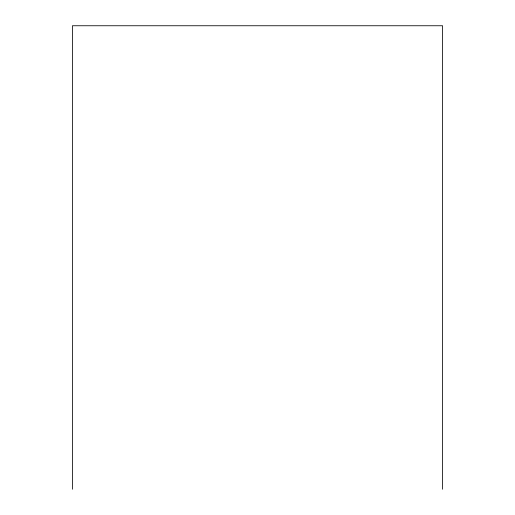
<?xml version="1.0" encoding="UTF-8"?>
<svg xmlns="http://www.w3.org/2000/svg" width="515" height="515" viewBox="0 0 515 515"><rect width="100%" height="100%" fill="white"/><g stroke="black" fill="none" stroke-linecap="round" stroke-linejoin="round"><path stroke-width="0.77" d="M442.578 489.25L442.578 25.75L72.422 25.75L72.422 489.25"/></g></svg>
